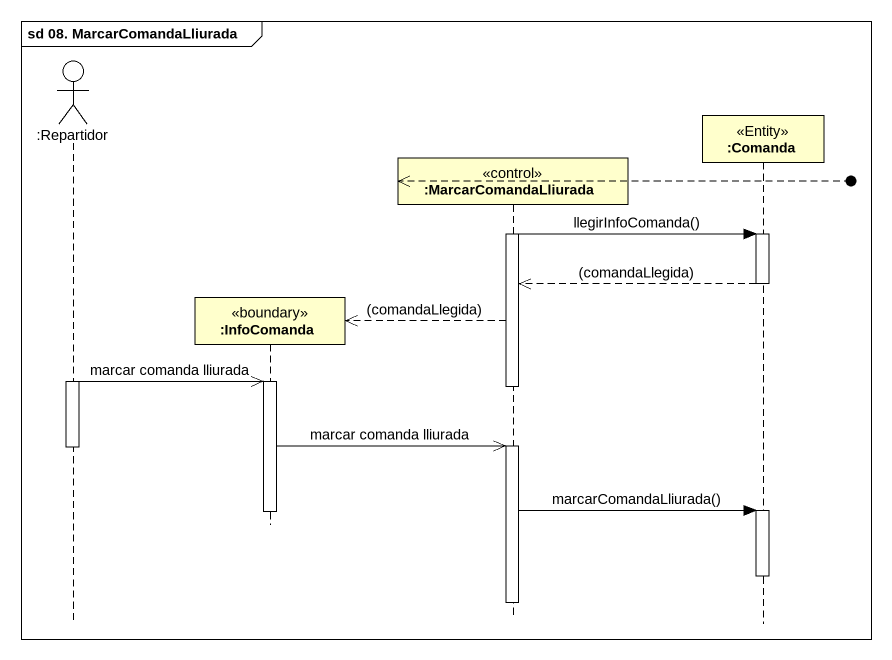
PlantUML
@startuml
mainframe sd 08. MarcarComandaLliurada
hide footbox
actor ":Repartidor" as Repartidor
participant ":InfoComanda" as InfoComanda <<boundary>>
participant ":MarcarComandaLliurada" as MarcarComandaLliurada <<control>>
participant ":Comanda" as Comanda <<Entity>>

MarcarComandaLliurada <<--o]
activate MarcarComandaLliurada
MarcarComandaLliurada -> Comanda : llegirInfoComanda()
activate Comanda
Comanda -->> MarcarComandaLliurada : (comandaLlegida)
deactivate Comanda
MarcarComandaLliurada -->> InfoComanda ** : (comandaLlegida)
activate Repartidor
Repartidor ->> InfoComanda : marcar comanda lliurada
activate InfoComanda
deactivate MarcarComandaLliurada
InfoComanda ->> MarcarComandaLliurada : marcar comanda lliurada
activate MarcarComandaLliurada
deactivate Repartidor
MarcarComandaLliurada -> Comanda : marcarComandaLliurada()
activate Comanda
deactivate InfoComanda
deactivate Comanda
deactivate MarcarComandaLliurada
@enduml
